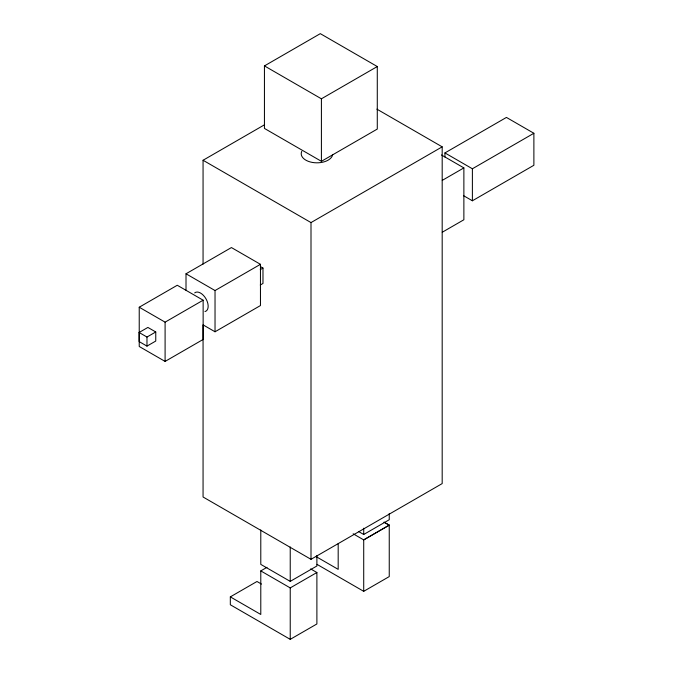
<?xml version="1.0" encoding="UTF-8"?>
<svg xmlns="http://www.w3.org/2000/svg" width="673" height="673" viewBox="0 0 673 673"><rect width="100%" height="100%" fill="white"/><g stroke="black" fill="none" stroke-linecap="round" stroke-linejoin="round"><path stroke-width="1.01" d="M264.439 65.904L320.306 33.65L377.284 66.543L377.284 129.065L321.408 161.318L264.439 128.425L264.439 65.904L321.408 98.805L377.284 66.543M203.061 264.11L203.061 160.258L264.582 124.741M186.009 290.282L186.009 273.785L231.428 247.563L260.459 264.321L260.459 305.55L215.032 331.772L203.238 324.966M139.227 307.225L177.268 285.259L203.137 300.2L203.137 339.453L165.095 361.418L139.227 346.486L139.227 307.225L165.095 322.157L203.137 300.2M203.061 160.258L311.002 222.578L442.186 146.84L442.186 483.584L311.002 559.322L203.061 497.002L203.061 324.958M444.937 157.053L444.937 152.922L506.433 117.422L533.882 133.271L533.882 165.272L472.387 200.781L463.529 195.666M139.118 332.496L147.892 327.431L155.757 331.974L155.757 341.051L146.975 346.115L139.118 341.573L139.118 332.496L146.975 337.038L155.757 331.974M186.009 273.785L215.032 290.543L260.459 264.321M260.258 269.646L262.983 268.073L262.983 283.442L260.258 285.016M442.27 180.372L463.874 167.897L463.874 219.76L442.27 232.235M444.937 152.922L472.387 168.772L533.882 133.271M310.648 568.912L316.89 572.521L316.89 623.964L290.231 639.35L230.326 604.766L230.326 596.875L260.788 614.466L260.788 570.906L267.013 567.314M230.326 596.875L256.985 581.489L261.461 584.071M358.431 531.434L363.714 534.488L389.246 519.741L389.246 513.474M260.788 529.954L260.788 564.386L290.231 581.379L316.89 565.993L316.89 555.562M317.084 564.411L363.714 591.331L389.246 576.584L389.246 525.142L363.714 539.889L353.148 533.79M260.788 570.906L290.231 587.908L316.89 572.521M389.246 525.192L383.963 522.13L389.246 525.142L363.714 539.889L363.714 591.331M376.88 109.135L442.186 146.84M441.488 154.975L463.874 167.897M260.384 266.575L262.983 268.073M316.327 556.739L338.183 569.35L338.183 543.649M472.387 168.772L472.387 200.781M363.714 528.212L363.714 534.488M321.408 98.805L321.408 161.318M311.002 222.578L311.002 559.322M290.231 546.956L290.231 581.379M290.231 587.908L290.231 639.35M215.032 290.543L215.032 331.772M165.095 322.157L165.095 361.418M146.975 337.038L146.975 346.115M332.681 154.512A15.765 9.102 0 0 1 314.249 162.689A15.765 9.102 0 0 1 301.756 151.366M194.69 292.873A10.76 6.217 60 0 1 206.131 299.09A10.76 6.217 60 0 1 204.971 311.565"/></g></svg>
